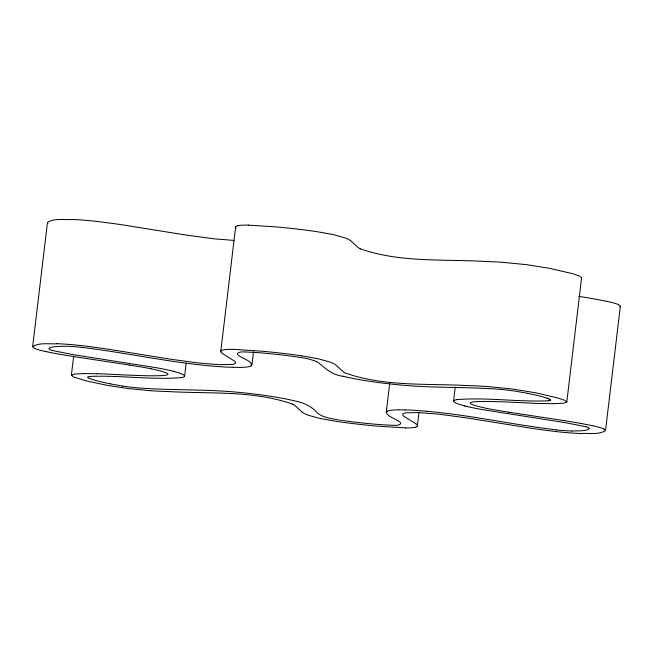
<?xml version="1.0" encoding="UTF-8"?>
<svg xmlns="http://www.w3.org/2000/svg" width="653" height="653" viewBox="0 0 653 653"><rect width="100%" height="100%" fill="white"/><g stroke="black" fill="none" stroke-linecap="round" stroke-linejoin="round"><path stroke-width="0.98" d="M251.013 365.974C255.837 360.374 228.33 355.069 240.639 352.016A22.904 2.351 6.8 0 1 245.104 351.934L256.498 352.53A67.332 6.922 6.8 0 1 286.161 355.485C296.78 357.093 307.906 357.64 317.799 362.178C325.325 368.357 332.622 375.271 343.07 376.242M343.143 420.605L352.016 421.781A67.341 6.922 6.8 0 0 381.67 424.711L393.09 425.315A22.896 2.351 6.8 0 0 397.555 425.242C409.847 422.181 382.348 416.875 387.172 411.276M150.508 390.69L128.551 388.608L108.014 385.499L86.678 381.001L73.577 376.961L71.365 375.255L73.65 356.056M184.611 376.201L186.178 363.068M220.787 351.371L235.602 227.122M251.952 364.945L253.511 351.812M386.217 412.467L389.71 383.172M417.398 425.878L418.965 412.745M453.574 401.056L455.255 386.911M553.964 403.652L563.392 403.244L566.796 402.109L581.611 277.574L579.089 275.892L572.346 273.607L549.655 268.367L526.612 264.669L502.492 262.31M618.489 304.625L620.35 306.298L605.519 430.662C598.613 434.988 589.039 432.972 581.146 433.494M620.35 306.298L619.975 306.951M71.365 375.255L74.793 374.006L84.221 373.598M32.666 346.588C39.564 342.262 49.146 344.286 57.04 343.756M235.66 226.893L236.255 226.281A52.305 5.379 6.8 0 1 237.561 225.775L237.863 225.701M220.845 351.151L221.44 350.53A52.305 5.379 6.8 0 1 222.746 350.024L223.048 349.959A40.723 4.187 6.8 0 1 233.57 349.363M417.34 426.107L416.745 426.719A53.105 5.461 6.8 0 1 415.708 427.152L415.137 427.299M181.656 377.597C151.112 380.079 120.47 375.173 89.885 376.43A24.014 2.465 6.8 0 0 87.616 377.295L87.739 377.41A30.683 3.151 6.8 0 0 89.339 378.348M456.529 399.652C487.073 397.171 517.715 402.085 548.3 400.82M239.659 367.394L233.097 367.329M398.526 409.864L405.089 409.921M405.309 427.886L376.071 426.042A86.269 8.864 6.8 0 1 354.171 423.74A66.582 6.84 6.8 0 1 336.515 421.405L319.701 418.418L308.045 415.161A77.617 7.975 6.8 0 1 306.869 414.696L305.498 414.084A133.702 13.746 6.8 0 1 302.396 412.296M572.036 430.988L580.264 430.833A69.879 7.183 6.8 0 0 588.116 429.576L589.153 428.89L589.006 428.148M248.442 225.122L276.929 226.958A86.278 8.873 6.8 0 1 298.829 229.26A66.59 6.848 6.8 0 1 316.485 231.595L333.299 234.582L344.955 237.839A77.593 7.975 6.8 0 1 346.131 238.304L347.502 238.916A133.767 13.754 6.8 0 1 350.604 240.704M233.627 349.371L262.114 351.208A86.278 8.873 6.8 0 1 284.014 353.51A66.59 6.848 6.8 0 1 301.67 355.844M71.854 219.506C63.961 220.028 54.387 218.012 47.481 222.338L32.65 346.702L34.511 348.376M96.546 373.785C92.93 372.643 210.797 381.662 151.08 368.782M541.639 403.464C546.455 404.664 427.233 395.555 487.105 408.468M482.412 261.306C441.828 259.176 399.179 262.514 360.219 248.809M467.597 385.564C427.021 383.409 384.364 386.772 345.404 373.067A136.877 14.072 6.8 0 1 343.421 371.892L335.822 364.962A133.767 13.754 6.8 0 0 332.72 363.174L331.308 362.562A77.593 7.975 6.8 0 0 330.14 362.097L318.484 358.832L301.645 355.852M170.588 391.694C211.172 393.816 253.821 390.486 292.781 404.191M233.986 240.426L213.727 238.778L186.676 235.129A159.969 16.447 6.8 0 1 182.856 234.549L124.111 225.114A114.748 11.795 6.8 0 0 114.136 223.644L98.84 221.661A41.898 4.31 6.8 0 0 71.716 219.465M487.677 386.568L511.797 388.919L535.746 392.796L558.127 398.036L564.608 400.297L566.82 402.003M500.418 389.376C466.495 386.674 432.359 388.266 398.485 384.797A55.611 5.714 6.8 0 1 387.302 383.629A55.072 5.665 6.8 0 1 343.103 376.242M426.662 411.235L429.788 411.521A57.391 5.901 6.8 0 1 436.163 412.174C476.47 416.467 516.164 425.07 556.405 429.894M81.78 347.355C122.021 352.179 161.715 360.783 202.022 365.076A57.391 5.901 6.8 0 0 208.389 365.729L211.523 366.023A54.983 5.648 6.8 0 0 233.056 367.321M342.213 420.467L340.001 420.14M122.544 386.062L110.365 383.891M339.176 420.018C331.863 418.671 323.97 417.83 317.75 413.398C312.085 406.452 303.816 402.689 295.115 401.007A55.072 5.665 6.8 0 0 250.883 393.628A55.611 5.714 6.8 0 0 239.7 392.461C205.826 388.984 171.69 390.584 137.767 387.882A25.483 2.62 6.8 0 1 122.478 386.07M563.98 420.614L508.63 412.182M129.555 365.068L74.205 356.636M580.795 423.413L592.255 425.642M527.82 393.367L515.641 391.196A25.483 2.62 6.8 0 0 500.41 389.368M607.07 301.384L595.609 299.164A121.793 12.521 6.8 0 0 578.77 296.364M45.93 351.616L57.391 353.836A121.784 12.521 6.8 0 0 74.23 356.636M463.932 405.717L464.903 405.97M173.282 371.288L174.253 371.533M585.872 426.736L565.441 422.687L481.359 409.439A68.712 7.061 6.8 0 1 464.773 405.962M52.313 350.514L72.744 354.563L156.826 367.81A68.712 7.061 6.8 0 1 173.412 371.288M547.067 398.191L548.912 398.91M89.273 378.348L91.118 379.058A66.769 6.865 6.8 0 0 110.463 383.882M603.674 428.874L605.535 430.547M350.637 240.704L358.228 247.642A136.877 14.072 6.8 0 0 360.211 248.809M302.363 412.296L294.772 405.358A136.934 14.072 6.8 0 0 292.789 404.191M415.912 423.789L403.84 416.263A134.412 13.819 6.8 0 1 402.787 415.186L402.819 413.757L405.407 412.818L419.014 412.574L439.273 414.222L466.324 417.871A159.814 16.431 6.8 0 1 470.144 418.451L528.889 427.886A112.022 11.517 6.8 0 0 539.958 429.511L543.255 429.96A71.21 7.322 6.8 0 0 547.655 430.539L554.16 431.339A41.89 4.31 6.8 0 0 581.284 433.535M222.273 353.461L234.345 360.987A134.363 13.811 6.8 0 1 235.398 362.064L235.358 363.501L232.778 364.431L219.171 364.676L198.912 363.035L171.861 359.387A159.969 16.447 6.8 0 1 168.041 358.799L109.296 349.363A114.748 11.795 6.8 0 0 99.321 347.902L84.025 345.91A41.898 4.31 6.8 0 0 56.901 343.723M47.963 223.302L47.465 222.453M550.503 399.938L550.487 399.905A30.683 3.151 6.8 0 0 548.846 398.901M415.096 427.291A40.657 4.179 6.8 0 1 405.366 427.903M170.466 391.661A108.512 11.158 6.8 0 1 150.623 390.723M84.155 373.581A117.401 12.064 6.8 0 1 96.587 373.794M129.482 365.084A102.309 10.513 6.8 0 1 151.235 368.774M45.988 351.616A41.588 4.277 6.8 0 1 34.38 348.367M222.379 353.469A113.271 11.64 6.8 0 1 220.698 351.126M467.719 385.588A108.504 11.15 6.8 0 1 487.562 386.527M554.03 403.668A117.524 12.081 6.8 0 1 541.598 403.456M508.703 412.165A102.129 10.497 6.8 0 1 486.95 408.476M563.955 420.622A121.793 12.521 6.8 0 1 580.844 423.413M592.198 425.642A41.588 4.277 6.8 0 1 603.805 428.89M415.806 423.781A113.263 11.64 6.8 0 1 417.487 426.123M387.262 411.292A58.101 5.975 6.8 0 1 398.297 409.815M405.129 409.929A54.983 5.648 6.8 0 1 426.629 411.219M572.101 431.004A25.116 2.579 6.8 0 1 556.413 429.911M585.97 426.744A25.181 2.588 6.8 0 1 588.965 428.139M464.063 405.725A54.256 5.575 6.8 0 1 456.692 399.677M550.569 399.954A24.014 2.465 6.8 0 1 548.259 400.82M527.722 393.367A66.769 6.865 6.8 0 1 547.034 398.191M250.923 365.966A58.101 5.975 6.8 0 1 239.888 367.435M81.772 347.339A25.116 2.579 6.8 0 0 66.084 346.253L57.921 346.425A69.879 7.183 6.8 0 0 50.069 347.682L49.032 348.359L49.179 349.11A25.181 2.588 6.8 0 0 52.216 350.506M174.122 371.524A54.256 5.575 6.8 0 1 181.493 377.573M236.076 228.24A113.271 11.64 6.8 0 1 235.513 226.877M237.896 225.709A40.723 4.187 6.8 0 1 248.385 225.105M482.534 261.339A108.504 11.15 6.8 0 1 502.377 262.277M607.012 301.384A41.588 4.277 6.8 0 1 618.62 304.633"/></g></svg>
